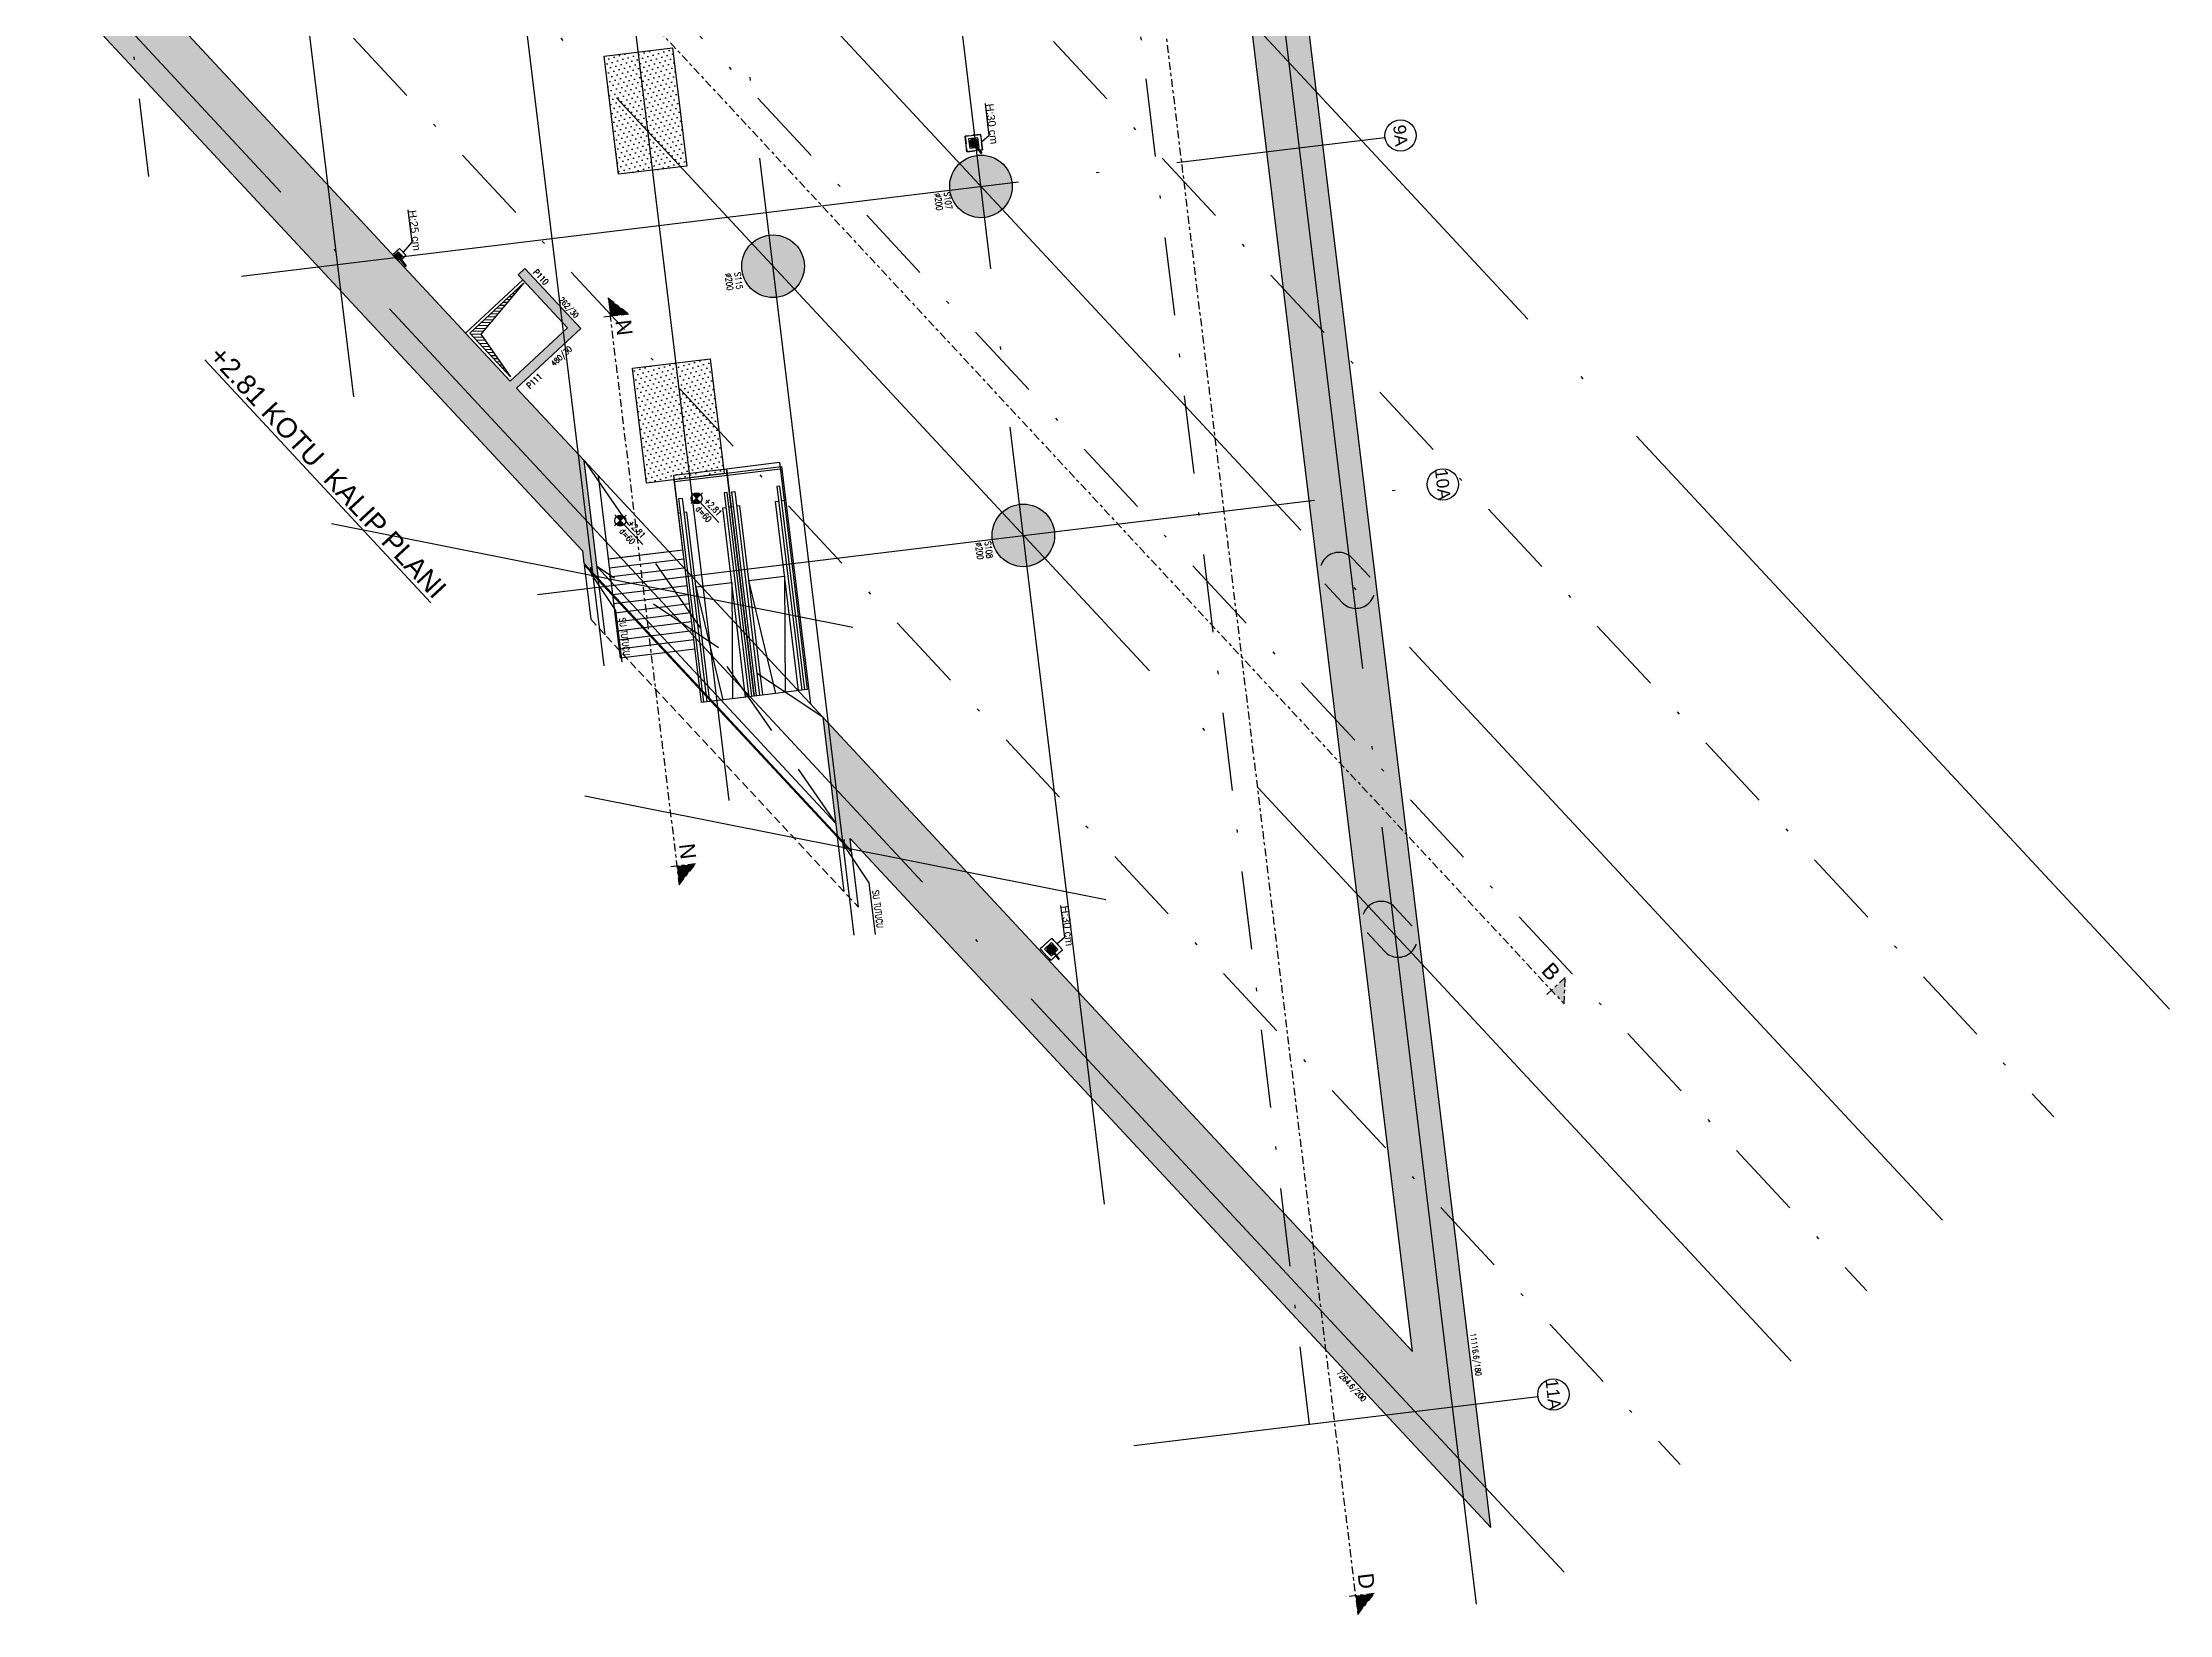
# Model space of a CAD drawing. Header units: millimetres. Extents: x 400408 to 401363, y 4543987 to 4544157.
# Drawn here: x 400444.3 to 400512.2, y 4543986.8 to 4544037 of the extents above; entities that cross this region are included whole.
import ezdxf
from ezdxf.enums import TextEntityAlignment as Align

# ---------------------------------------------------------------- set-up
doc = ezdxf.new("R2010")
doc.units = ezdxf.units.MM
for name, pattern in [('AKS', [3, 2.5, -0.25, 0, -0.25]), ('CENTER', [2, 1.25, -0.25, 0.25, -0.25]), ('CIZGI', [0.4, 0.25, -0.15]), ('CONTINU', [0]), ('DASHDOT2', [0.5, 0.25, -0.125, 0, -0.125]), ('HIDDEN', [0.375, 0.25, -0.125]), ('UUC-ST-KAL-I05-101-U-000$0$ACAD_ISO05W100', [33, 24, -3, 0, -3, 0, -3])]:
    doc.linetypes.add(name, pattern=pattern)
for name, color, linetype in [('aks prota', 2, 'AKS'), ('altlık_PROTA', 8, 'Continuous'), ('boşluk prota', 2, 'Continuous'), ('boşluk taraması prota', 252, 'Continuous'), ('caks prota', 4, 'Continuous'), ('kesik prota', 2, 'CIZGI'), ('kesit tarama prota', 252, 'Continuous'), ('kiriş prota', 6, 'Continuous'), ('kolon prota', 1, 'Continuous'), ('kolon tarama prota', 252, 'Continuous'), ('lkolon prota', 4, 'Continuous'), ('lperde prota', 4, 'Continuous'), ('merdiven prota', 2, 'Continuous'), ('not yazısı prota', 6, 'Continuous'), ('not çizgisi prota', 4, 'Continuous'), ('perde prota', 1, 'Continuous'), ('PRT-AL-TUNEL_EKSENI', 14, 'DASHDOT2'), ('PRT-MI-a_fit_drainage', 10, 'Continuous'), ('skesit prota', 7, 'Continuous'), ('st-s_level (kot)', 6, 'Continuous'), ('st-s_levelmark (kot işareti)', 4, 'Continuous'), ('st_s_ölçü', 4, 'Continuous'), ('taks prota', 7, 'Continuous'), ('temel prota', 6, 'Continuous'), ('tkesit prota', 7, 'Continuous'), ('tkolon prota', 6, 'Continuous'), ('tperde prota', 6, 'Continuous'), ('tplan prota', 7, 'Continuous'), ('UUC-ST-KAL-I05-101-U-000$0$st_s_su tutucu', 2, 'Continuous')]:
    doc.layers.add(name, color=color, linetype=linetype)
doc.styles.add('Arial', font='Arial.ttf')
doc.styles.add('OLCU', font='romanstw.shx')
doc.styles.add('TAKS', font='Arial Unicode.ttf')
doc.styles.add('tkolon', font='romanstw.shx')
doc.styles.add('TSIMPLEX', font='romanstw.shx')
doc.dimstyles.new('1-50', dxfattribs={"dimtxt": 10, "dimasz": 4, "dimexe": 4, "dimexo": 8, "dimgap": 4, "dimtad": 1, "dimdec": 1, "dimrnd": 0.05, "dimzin": 9, "dimdsep": 46, "dimtxsty": 'OLCU', "dimblk1": 'OBLIQUE', "dimblk2": 'OBLIQUE', "dimsah": 1, "dimcen": 2, "dimdle": 4, "dimclrd": 4, "dimclre": 4, "dimclrt": 3, "dimadec": 1, "dimazin": 0, "dimtfac": 1, "dimtdec": 1, "dimtix": 1, "dimtmove": 2, "dimatfit": 3, "dimldrblk": 'OBLIQUE', "dimfxl": 1, "dimtvp": 1, "dimtolj": 1, "dimtzin": 1, "dimarcsym": 0})
pattern_1 = [(312.923994, (399610.2897, 4544334.8982), (0.170302485, 0.049990168), [0, -0.15875])]

# ---------------------------------------------------------------- blocks, each defined once
blk = doc.blocks.new('yürüyen mer 1')
at = {"color": 253}
blk.add_lwpolyline([(-120.1, 35), (-120.1, 205)], dxfattribs=at)
at = {"layer": 'st_s_ölçü', "color": 252, "ltscale": 0.1}
blk.add_line((-830.5, 205), (-830.5, 35), dxfattribs=at)
for points in [[(-120.1, 205), (-851.5, 205), (-851.5, 35), (-120.1, 35)], [(-728.8, 205), (-728.8, 197.5)], [(-120.1, 197.5), (-775.8, 197.5), (-775.8, 187.7), (-120.1, 187.7)], [(-120.1, 177.5), (-728.8, 177.5), (-728.8, 187.7)], [(-120.1, 135), (-488.6, 177.5), (-488.6, 62.5), (-120.1, 105)], [(-120.1, 42.5), (-775.8, 42.5), (-775.8, 52.2), (-120.1, 52.2)], [(-120.1, 62.5), (-728.8, 62.5), (-728.8, 52.2)], [(-728.8, 35), (-728.8, 42.5)]]:
    blk.add_lwpolyline(points, dxfattribs=at)
blk = doc.blocks.new('MEKANİK+2.81')
at = {"layer": 'altlık_PROTA'}
for points in [[(66580, -31215), (66678, -31215), (66656, -31177), (66915, -31028), (66900, -31002), (66641, -31151), (66619, -31113), (66560, -31215)], [(92443, -31862), (92541, -31862), (92519, -31824), (92778, -31674), (92763, -31648), (92504, -31798), (92482, -31760), (92423, -31862)], [(67949, -49906), (68046, -49906), (68024, -49868), (68283, -49718), (68268, -49692), (68009, -49842), (67987, -49803), (67928, -49906)]]:
    blk.add_hatch(color=256, dxfattribs=at).paths.add_polyline_path(points, flags=0)
for p, q in [((65349, -30706), (66384, -30706)), ((66310, -31465), (66310, -30965)), ((66310, -30965), (66810, -30965)), ((66384, -30706), (66560, -30965)), ((66710, -31065), (66410, -31065)), ((66410, -31065), (66410, -31365)), ((66440, -31210), (66420, -31210)), ((66420, -31220), (66440, -31220)), ((66460, -31215), (66560, -31215)), ((66485, -31210), (66465, -31210)), ((66465, -31220), (66485, -31220)), ((66530, -31210), (66510, -31210)), ((66510, -31220), (66530, -31220)), ((66555, -31075), (66555, -31095)), ((66555, -31120), (66555, -31140)), ((66555, -31165), (66555, -31186)), ((66555, -31245), (66555, -31265)), ((66619, -31113), (66560, -31215)), ((66619, -31113), (66560, -31215)), ((66560, -31315), (66560, -31115)), ((66560, -31215), (66678, -31215)), ((66678, -31215), (66560, -31215)), ((66565, -31095), (66565, -31075)), ((66565, -31140), (66565, -31120)), ((66565, -31186), (66565, -31165)), ((66565, -31265), (66565, -31245)), ((66589, -31220), (66610, -31220)), ((66641, -31151), (66619, -31113)), ((66641, -31151), (66619, -31113)), ((66635, -31220), (66655, -31220)), ((66900, -31002), (66641, -31151)), ((66641, -31151), (66900, -31002)), ((66656, -31177), (66915, -31028)), ((66656, -31177), (66915, -31028)), ((66678, -31215), (66656, -31177)), ((66656, -31177), (66678, -31215)), ((66700, -31210), (66680, -31210)), ((66680, -31220), (66700, -31220)), ((66710, -31111), (66710, -31065)), ((66710, -31365), (66710, -31146)), ((66810, -30965), (66810, -31465)), ((66915, -31028), (66900, -31002)), ((66915, -31028), (66900, -31002)), ((66810, -31465), (66310, -31465)), ((66410, -31365), (66710, -31365)), ((66555, -31290), (66555, -31310)), ((66555, -31335), (66555, -31355)), ((66565, -31310), (66565, -31290)), ((66565, -31355), (66565, -31335)), ((91065, -31400), (92100, -31400)), ((92074, -31807), (92478, -31513)), ((92368, -32211), (92074, -31807)), ((92100, -31400), (92276, -31660)), ((92456, -31652), (92213, -31829)), ((92213, -31829), (92390, -32072)), ((92323, -31928), (92307, -31940)), ((92323, -31862), (92423, -31862)), ((92337, -31752), (92348, -31768)), ((92359, -31902), (92343, -31914)), ((92356, -31762), (92345, -31746)), ((92349, -31922), (92365, -31910)), ((92363, -31788), (92375, -31804)), ((92772, -31917), (92368, -32211)), ((92383, -31799), (92371, -31782)), ((92396, -31875), (92380, -31887)), ((92386, -31895), (92402, -31883)), ((92390, -31825), (92401, -31841)), ((92390, -32072), (92632, -31895)), ((92410, -31835), (92398, -31819)), ((92482, -31760), (92423, -31862)), ((92482, -31760), (92423, -31862)), ((92423, -31962), (92423, -31762)), ((92423, -31862), (92541, -31862)), ((92541, -31862), (92423, -31862)), ((92436, -31889), (92448, -31905)), ((92456, -31899), (92444, -31883)), ((92545, -31774), (92456, -31652)), ((92463, -31925), (92475, -31942)), ((92483, -31936), (92471, -31920)), ((92478, -31513), (92772, -31917)), ((92504, -31798), (92482, -31760)), ((92504, -31798), (92482, -31760)), ((92763, -31648), (92504, -31798)), ((92504, -31798), (92763, -31648)), ((92533, -31776), (92517, -31787)), ((92519, -31824), (92778, -31674)), ((92519, -31824), (92778, -31674)), ((92541, -31862), (92519, -31824)), ((92519, -31824), (92541, -31862)), ((92632, -31895), (92562, -31799)), ((92778, -31674), (92763, -31648)), ((92778, -31674), (92763, -31648)), ((92313, -31948), (92329, -31937)), ((92489, -31962), (92501, -31978)), ((92509, -31972), (92497, -31956)), ((66503, -49418), (67538, -49418)), ((67538, -49418), (67818, -49735)), ((67689, -49832), (67932, -49656)), ((67866, -50075), (67689, -49832)), ((68108, -49898), (67866, -50075)), ((67937, -49850), (67872, -49897)), ((67872, -49897), (67919, -49961)), ((67878, -49906), (67928, -49906)), ((67899, -49921), (67895, -49923)), ((67900, -49920), (67899, -49921)), ((67901, -49931), (67905, -49929)), ((67902, -49879), (67905, -49882)), ((67905, -49882), (67906, -49883)), ((67910, -49913), (67905, -49916)), ((67905, -49929), (67906, -49928)), ((67910, -49888), (67913, -49893)), ((67913, -49876), (67911, -49873)), ((67911, -49924), (67915, -49921)), ((67914, -49877), (67913, -49876)), ((67920, -49905), (67915, -49909)), ((67917, -49899), (67920, -49904)), ((67921, -49887), (67918, -49883)), ((67919, -49961), (67984, -49914)), ((67921, -49917), (67926, -49913)), ((67929, -49898), (67925, -49893)), ((67987, -49803), (67928, -49906)), ((67987, -49803), (67928, -49906)), ((67928, -49956), (67928, -49856)), ((67928, -49906), (68046, -49906)), ((68046, -49906), (67928, -49906)), ((67928, -49914), (67931, -49919)), ((67934, -49895), (67930, -49898)), ((67932, -49656), (68108, -49898)), ((67940, -49913), (67936, -49908)), ((67936, -49924), (67939, -49929)), ((67950, -49868), (67937, -49850)), ((67943, -49934), (67943, -49935)), ((67943, -49935), (67946, -49938)), ((67947, -49923), (67944, -49918)), ((67951, -49929), (67951, -49928)), ((67954, -49933), (67951, -49929)), ((67984, -49914), (67978, -49906)), ((68009, -49842), (67987, -49803)), ((68009, -49842), (67987, -49803)), ((68268, -49692), (68009, -49842)), ((68009, -49842), (68268, -49692)), ((68024, -49868), (68283, -49718)), ((68024, -49868), (68283, -49718)), ((68046, -49906), (68024, -49868)), ((68024, -49868), (68046, -49906)), ((68283, -49718), (68268, -49692)), ((68283, -49718), (68268, -49692))]:
    blk.add_line(p, q, dxfattribs=at)
for centre, radius, start, end in [((66560, -31215), 140, 92.04671, 177.95329), ((66560, -31215), 140, 182.04671, 267.95329), ((66560, -31215), 120, 92.38802, 177.61198), ((66560, -31215), 120, 182.38802, 267.61198), ((66560, -31215), 95, 93.01696, 176.98304), ((66560, -31215), 95, 183.01696, 266.98304), ((66560, -31215), 75, 93.82255, 176.17745), ((66560, -31215), 75, 183.82255, 266.17745), ((66560, -31215), 59, 60, 180), ((66560, -31215), 59, 180, 0), ((66560, -31215), 50, 95.73917, 174.26083), ((66560, -31215), 50, 185.73917, 264.26083), ((66560, -31215), 30, 99.59407, 170.40593), ((66560, -31245), 29.5, 90, 270), ((66560, -31215), 30, 189.59407, 260.40593), ((66560, -31186), 29.5, 27.1261, 90), ((66560, -31215), 140, 36.20957, 87.95329), ((66560, -31215), 120, 37.24513, 87.61198), ((66560, -31215), 95, 60.00799, 86.98304), ((66560, -31215), 75, 60.00905, 86.17745), ((66560, -31215), 50, 60.01009, 84.26083), ((66560, -31215), 30, 59.99579, 80.40593), ((66560, -31215), 95, 273.01696, 356.98304), ((66560, -31215), 75, 273.82255, 356.17745), ((66560, -31215), 140, 272.04671, 357.95329), ((66560, -31215), 120, 272.38802, 357.61198), ((66560, -31215), 50, 275.73917, 354.26083), ((66560, -31215), 30, 279.59407, 350.40593), ((66560, -31215), 120, 2.38802, 22.76341), ((66560, -31215), 140, 2.04671, 23.79462), ((92423, -31862), 140, 128.04671, 213.95329), ((92423, -31862), 120, 128.38802, 213.61198), ((92423, -31862), 95, 129.01696, 212.98304), ((92423, -31862), 140, 38.04671, 123.95329), ((92423, -31862), 75, 129.82255, 212.17745), ((92423, -31862), 95, 219.01696, 302.98304), ((92423, -31862), 120, 38.38802, 123.61198), ((92423, -31862), 75, 219.82255, 302.17745), ((92423, -31862), 57.2, 60, 180), ((92423, -31862), 57.2, 180, 0), ((92423, -31862), 95, 60.00004, 122.98304), ((92423, -31862), 50, 131.73917, 210.26083), ((92423, -31862), 75, 60.00196, 122.17745), ((92423, -31862), 50, 221.73917, 300.26083), ((92423, -31862), 30, 135.59407, 206.40593), ((92423, -31891), 28.6, 90, 270), ((92423, -31862), 50, 60.0057, 120.26083), ((92423, -31862), 30, 225.59407, 296.40593), ((92423, -31862), 30, 60.00237, 116.40593), ((92423, -31833), 28.6, 27.1261, 90), ((92423, -31862), 30, 315.59407, 358.08119), ((92423, -31862), 50, 311.73917, 359.99081), ((92423, -31862), 75, 309.82255, 359.99076), ((92423, -31862), 95, 309.01696, 359.99085), ((92423, -31862), 120, 308.38802, 22.78709), ((92423, -31862), 140, 308.04671, 23.81732), ((92423, -31862), 140, 218.04671, 303.95329), ((92423, -31862), 120, 218.38802, 303.61198), ((67928, -49906), 37.3, 133.69667, 208.30333), ((67928, -49906), 33, 59.8226, 180), ((67928, -49906), 33, 180, 0), ((67928, -49906), 32, 134.9893, 207.0107), ((67928, -49906), 37.3, 223.69667, 298.30333), ((67928, -49906), 25.3, 137.38311, 204.61689), ((67928, -49906), 32, 224.9893, 297.0107), ((67928, -49906), 20, 140.47751, 201.52249), ((67928, -49906), 37.3, 60.01161, 118.30333), ((67928, -49906), 25.3, 227.38311, 294.61689), ((67928, -49922), 16.5, 90, 270), ((67928, -49906), 32, 60.00564, 117.0107), ((67928, -49906), 13.3, 148.02431, 193.97569), ((67928, -49906), 20, 230.47751, 291.52249), ((67928, -49906), 25.3, 60.82987, 114.61689), ((67928, -49906), 8, 164.68219, 177.31781), ((67928, -49906), 20, 62.68651, 111.52249), ((67928, -49906), 13.3, 238.02431, 283.97569), ((67928, -49906), 13.3, 60.00721, 103.97569), ((67928, -49906), 8, 254.68219, 267.31781), ((67928, -49889), 16.5, 30, 90), ((67928, -49906), 8, 74.68219, 87.31781), ((67928, -49906), 8, 344.68219, 357.31781), ((67928, -49906), 13.3, 328.02431, 359.99258), ((67928, -49906), 20, 320.47751, 357.1045), ((67928, -49906), 25.3, 317.38311, 357.72338), ((67928, -49906), 32, 314.9893, 358.20214), ((67928, -49906), 37.3, 313.69667, 358.46067)]:
    blk.add_arc(centre, radius, start, end, dxfattribs=at)
at = {"layer": 'altlık_PROTA', "style": 'Arial'}
for s, p in [('H:30 cm', (65372, -30692)), ('H:30 cm', (91088, -31387)), ('H:25 cm', (66527, -49404))]:
    blk.add_text(s, height=250, dxfattribs=at).set_placement(p)
blk = doc.blocks.new('_Oblique')
at = {"layer": 'st_s_ölçü', "lineweight": -2}
blk.add_line((-0.5, -0.5), (0.5, 0.5), dxfattribs=at)
blk = doc.blocks.new('PLAN_KOT')
at = {"layer": 'st-s_levelmark (kot işareti)'}
h = blk.add_hatch(color=256, dxfattribs=at)
h.paths.add_polyline_path([(0, 17.5, 0.414214), (-17.5, 0), (0, 0)])
h.paths.add_polyline_path([(17.5, 0), (0, 0), (0, -17.5, 0.414214)])
for p, q in [((105, 0), (-25, 0)), ((0, 25), (0, -25))]:
    blk.add_line(p, q, dxfattribs=at)
blk.add_circle((0, 0), 17.5, dxfattribs=at)
at = {"layer": 'st-s_level (kot)', "color": 6, "style": 'OLCU', "width": 0.8}
for tag, p in [('KOT', (22.7, 9.8)), ('DÖŞEME_KALINLIĞI', (22.7, -27.6))]:
    blk.add_attdef(tag, p, '', height=20, dxfattribs=at)
blk = doc.blocks.new('YER SUZGECI_20x20')
at = {"color": 2}
blk.add_lwpolyline([(-20, 0), (0, 0), (0, 20), (-20, 20)], close=True, dxfattribs=at)
for points in [[(0, 20), (-20, 0)], [(-20, 20), (0, 0)]]:
    blk.add_lwpolyline(points, dxfattribs=at)
blk.add_circle((-10, 10), 7, dxfattribs=at)

msp = doc.modelspace()

# ---------------------------------------------------------------- hatches: boundary and pattern name
at = {"layer": 'boşluk taraması prota', "ltscale": 2}
h = msp.add_hatch(dxfattribs=at)
h.set_pattern_fill('ANSI31', color=256, scale=0.03, angle=-47.07601, style=0)
h.set_pattern_definition([(357.923994, (399678.52061, 4544261.7916), (0.003450452, 0.095187483), [])])
h.paths.add_polyline_path([(400459.653, 4544029.289), (400458.279, 4544027.648), (400459.218, 4544026.289), (400457.924, 4544027.681)])
at = {"layer": 'kesit tarama prota'}
h = msp.add_hatch(color=256, dxfattribs=at)
h.dxf.hatch_style = 1
h.paths.add_polyline_path([(400463, 4544028.292), (400462.332, 4544028.816), (400462.405, 4544028.22)])
h = msp.add_hatch(color=256, dxfattribs=at)
h.dxf.hatch_style = 1
h.paths.add_polyline_path([(400465.133, 4544010.734), (400464.609, 4544010.066), (400464.537, 4544010.661)])
h = msp.add_hatch(color=256, dxfattribs=at)
h.dxf.hatch_style = 1
h.paths.add_polyline_path([(400492.911, 4544007.105), (400492.88, 4544006.257), (400492.471, 4544006.696)])
h = msp.add_hatch(color=256, dxfattribs=at)
h.dxf.hatch_style = 1
h.paths.add_polyline_path([(400486.81, 4543987.426), (400486.286, 4543986.758), (400486.214, 4543987.354)])
at = {"layer": 'kolon tarama prota'}
h = msp.add_hatch(color=256, dxfattribs=at)
h.dxf.hatch_style = 1
h.paths.add_polyline_path([(400442.735, 4544043.866), (400440.834, 4544059.492), (400431.844, 4544069.158), (400438.87, 4544075.692), (400436.771, 4544092.974), (400475.586, 4544097.688), (400488.037, 4543995.155), (400469.195, 4544015.415), (400469.653, 4544011.64), (400470.116, 4544011.142), (400470.068, 4544011.539), (400490.533, 4543989.535), (400477.132, 4544099.89), (400434.743, 4544094.743), (400436.987, 4544076.262), (400429.442, 4544069.245), (400439.097, 4544058.863), (400441.059, 4544042.73), (400461.517, 4544020.733), (400461.565, 4544020.336), (400462.029, 4544019.838), (400461.57, 4544023.613), (400459.417, 4544025.929), (400461.467, 4544027.835), (400459.683, 4544029.754), (400459.463, 4544029.55), (400461.043, 4544027.851), (400459.212, 4544026.148)])
h = msp.add_hatch(dxfattribs=at)
h.set_pattern_fill('DOTS', color=2, scale=0.1, angle=-47.07601)
h.set_pattern_definition(pattern_1)
h.paths.add_polyline_path([(400464.853, 4544033.022), (400464.395, 4544036.795), (400462.211, 4544036.529), (400462.669, 4544032.757)])
h = msp.add_hatch(color=256, dxfattribs=at)
h.dxf.hatch_style = 1
edge = h.paths.add_edge_path()
edge.add_arc((400474.251, 4544032.371), 1, -47.07601, 312.92399)
h = msp.add_hatch(color=256, dxfattribs=at)
h.dxf.hatch_style = 1
edge = h.paths.add_edge_path()
edge.add_arc((400467.609, 4544029.821), 1, -47.07601, 312.92399)
h = msp.add_hatch(dxfattribs=at)
h.set_pattern_fill('DOTS', color=2, scale=0.1, angle=-47.07601)
h.set_pattern_definition(pattern_1)
h.paths.add_polyline_path([(400466.046, 4544023.198), (400465.601, 4544026.868), (400463.119, 4544026.566), (400463.564, 4544022.897)])
h = msp.add_hatch(color=256, dxfattribs=at)
h.dxf.hatch_style = 1
edge = h.paths.add_edge_path()
edge.add_arc((400475.604, 4544021.225), 1, -47.07601, 312.92399)

# ---------------------------------------------------------------- linework, layer by layer
at = {"layer": 'aks prota', "ltscale": 10}
for p, q in [((400490.074, 4543987.091), (400475.978, 4544103.171)), ((400490.074, 4543987.091), (400475.978, 4544103.171)), ((400478.198, 4543999.861), (400465.802, 4544101.936)), ((400478.198, 4543999.861), (400465.802, 4544101.936)), ((400478.198, 4543999.861), (400465.802, 4544101.936)), ((400466.206, 4544012.755), (400455.528, 4544100.688)), ((400466.206, 4544012.755), (400455.528, 4544100.688)), ((400466.206, 4544012.755), (400455.528, 4544100.688)), ((400470.204, 4544008.457), (400458.953, 4544101.104)), ((400470.204, 4544008.457), (400458.953, 4544101.104)), ((400462.209, 4544017.053), (400452.103, 4544100.272)), ((400462.209, 4544017.053), (400452.103, 4544100.271)), ((400454.214, 4544025.649), (400445.253, 4544099.44)), ((400454.214, 4544025.649), (400445.253, 4544099.44)), ((400454.214, 4544025.649), (400445.253, 4544099.44)), ((400512.214, 4544006.089), (400428.167, 4544096.459)), ((400512.214, 4544006.089), (400428.167, 4544096.459)), ((400504.965, 4543999.347), (400420.917, 4544089.717)), ((400504.965, 4543999.347), (400420.917, 4544089.717)), ((400500.132, 4543994.852), (400416.084, 4544085.222)), ((400492.882, 4543988.11), (400408.835, 4544078.48)), ((400492.882, 4543988.11), (400408.835, 4544078.48)), ((400450.63, 4544029.502), (400487.155, 4544033.938)), ((400450.63, 4544029.502), (400487.155, 4544033.938)), ((400450.63, 4544029.502), (400487.155, 4544033.938)), ((400460.084, 4544019.338), (400488.509, 4544022.79)), ((400460.084, 4544019.338), (400488.509, 4544022.79)), ((400460.084, 4544019.338), (400488.509, 4544022.79)), ((400479.134, 4543992.156), (400492.039, 4543993.723)), ((400479.134, 4543992.156), (400492.039, 4543993.723))]:
    msp.add_line(p, q, dxfattribs=at)
at = {"layer": 'boşluk prota', "ltscale": 0.05}
msp.add_lwpolyline([(400459.653, 4544029.289), (400458.279, 4544027.648), (400459.218, 4544026.289), (400457.924, 4544027.681)], close=True, dxfattribs=at)
at = {"layer": 'caks prota', "ltscale": 0.05}
for centre in [(400487.652, 4544033.997), (400487.652, 4544033.997), (400487.652, 4544033.997), (400489.005, 4544022.853), (400489.005, 4544022.853), (400489.005, 4544022.853), (400492.535, 4543993.786), (400492.535, 4543993.786)]:
    msp.add_circle(centre, 0.5, dxfattribs=at)
at = {"layer": 'kesik prota', "ltscale": 10}
for points in [[(400461.57, 4544023.613), (400469.605, 4544012.037)], [(400469.195, 4544015.415), (400461.981, 4544020.235)]]:
    msp.add_lwpolyline(points, dxfattribs=at)
at = {"layer": 'kiriş prota'}
msp.add_lwpolyline([(400459.613, 4544029.388), (400461.043, 4544027.851), (400459.212, 4544026.148), (400457.782, 4544027.686)], close=True, dxfattribs=at)
for points in [[(400461.57, 4544023.613), (400469.195, 4544015.415)], [(400462.023, 4544023.127), (400462.729, 4544017.306)], [(400462.37, 4544020.476), (400464.727, 4544020.762), (400464.455, 4544023.005), (400467.883, 4544023.422), (400468.804, 4544015.835)], [(400461.981, 4544020.235), (400469.605, 4544012.037)], [(400469.653, 4544011.64), (400462.029, 4544019.838)]]:
    msp.add_lwpolyline(points, dxfattribs=at)
at = {"layer": 'kolon prota', "color": 5, "linetype": 'HIDDEN', "ltscale": 5}
for points in [[(400486.122, 4544020.488, 1), (400485.243, 4544019.671), (400485.788, 4544019.085, 1), (400486.667, 4544019.902)], [(400487.473, 4544009.344, 1), (400486.594, 4544008.527), (400487.139, 4544007.941, 1), (400488.018, 4544008.758)]]:
    msp.add_lwpolyline(points, format="xyb", close=True, dxfattribs=at)
at = {"layer": 'kolon prota', "color": 1}
for centre in [(400474.251, 4544032.371), (400467.609, 4544029.821), (400475.604, 4544021.225)]:
    msp.add_circle(centre, 1, dxfattribs=at)
at = {"layer": 'kolon tarama prota'}
for points in [[(400462.247, 4544018.046), (400462.035, 4544019.788), (400461.571, 4544020.286), (400461.783, 4544018.544)], [(400462.035, 4544019.788), (400469.659, 4544011.591)], [(400470.334, 4544009.35), (400470.122, 4544011.092), (400469.659, 4544011.591), (400469.871, 4544009.848)]]:
    msp.add_lwpolyline(points, dxfattribs=at)
at = {"layer": 'kolon tarama prota', "linetype": 'HIDDEN'}
msp.add_lwpolyline([(400461.783, 4544018.544), (400470.334, 4544009.35)], dxfattribs=at)
at = {"layer": 'merdiven prota', "linetype": 'HIDDEN', "ltscale": 10}
for p, q in [((400464.761, 4544020.182), (400462.379, 4544019.892)), ((400464.832, 4544019.898), (400462.45, 4544019.609)), ((400464.867, 4544019.61), (400462.485, 4544019.321)), ((400464.902, 4544019.322), (400462.52, 4544019.033)), ((400464.937, 4544019.035), (400462.555, 4544018.745)), ((400464.972, 4544018.747), (400462.59, 4544018.457)), ((400465.007, 4544018.459), (400462.625, 4544018.169)), ((400465.042, 4544018.171), (400462.659, 4544017.882)), ((400465.077, 4544017.883), (400462.694, 4544017.594)), ((400465.112, 4544017.595), (400462.729, 4544017.306))]:
    msp.add_line(p, q, dxfattribs=at)
for points in [[(400464.455, 4544023.006), (400464.437, 4544023.149), (400466.125, 4544023.354), (400466.142, 4544023.211)], [(400466.142, 4544023.211), (400466.125, 4544023.354), (400467.813, 4544023.559), (400467.83, 4544023.416)], [(400462.345, 4544020.473), (400464.727, 4544020.762)], [(400462.38, 4544020.185), (400464.762, 4544020.474)]]:
    msp.add_lwpolyline(points, dxfattribs=at)
at = {"layer": 'perde prota'}
msp.add_line((400461.57, 4544023.613), (400459.417, 4544025.929), dxfattribs=at)
for points in [[(400469.195, 4544015.415), (400469.653, 4544011.64), (400470.116, 4544011.142), (400470.068, 4544011.539), (400490.533, 4543989.535), (400477.132, 4544099.89), (400434.743, 4544094.743), (400436.987, 4544076.262), (400429.442, 4544069.245), (400439.097, 4544058.863), (400441.059, 4544042.73), (400461.517, 4544020.733), (400461.565, 4544020.336), (400462.029, 4544019.838), (400461.57, 4544023.613)], [(400469.195, 4544015.415), (400488.037, 4543995.155), (400475.586, 4544097.688), (400436.771, 4544092.974), (400438.87, 4544075.692), (400431.844, 4544069.158), (400440.834, 4544059.492), (400442.735, 4544043.866), (400459.212, 4544026.148)], [(400459.212, 4544026.148), (400461.043, 4544027.851), (400459.463, 4544029.55), (400459.683, 4544029.754), (400461.467, 4544027.835), (400459.417, 4544025.929)]]:
    msp.add_lwpolyline(points, dxfattribs=at)
at = {"layer": 'PRT-AL-TUNEL_EKSENI', "ltscale": 10}
for p, q in [((400484.744, 4543992.822), (400471.411, 4544102.617)), ((400447.668, 4544032.687), (400439.645, 4544098.759)), ((400424.469, 4544093.02), (400508.516, 4544002.65)), ((400418.501, 4544087.469), (400502.548, 4543997.099)), ((400412.533, 4544081.919), (400496.58, 4543991.549))]:
    msp.add_line(p, q, dxfattribs=at)
at = {"layer": 'PRT-MI-a_fit_drainage', "color": 2, "linetype": 'CIZGI'}
for points in [[(400474.3, 4544033.538), (400474.24, 4544034.034), (400473.743, 4544033.974), (400473.804, 4544033.478)], [(400455.677, 4544030.39), (400455.457, 4544030.186), (400455.661, 4544029.966), (400455.881, 4544030.171)], [(400476.851, 4544007.991), (400476.51, 4544008.357), (400476.144, 4544008.016), (400476.485, 4544007.65)]]:
    msp.add_lwpolyline(points, close=True, dxfattribs=at)
at = {"layer": 'skesit prota', "linetype": 'CENTER', "ltscale": 0.2}
for p, q in [((400462.332, 4544028.816), (400463, 4544028.292)), ((400463, 4544028.292), (400462.107, 4544028.184)), ((400465.133, 4544010.734), (400464.239, 4544010.625)), ((400464.609, 4544010.066), (400465.133, 4544010.734)), ((400492.911, 4544007.105), (400492.252, 4544006.492)), ((400492.88, 4544006.257), (400492.911, 4544007.105)), ((400486.81, 4543987.426), (400485.916, 4543987.317)), ((400486.286, 4543986.758), (400486.81, 4543987.426))]:
    msp.add_line(p, q, dxfattribs=at)
for points in [[(400471.977, 4544104.59), (400486.286, 4543986.758)], [(400427.999, 4544076.019), (400492.88, 4544006.257)], [(400462.394, 4544028.307), (400464.609, 4544010.066)]]:
    msp.add_lwpolyline(points, dxfattribs=at)
at = {"layer": 'temel prota'}
for points in [[(400464.395, 4544036.795), (400464.853, 4544033.022), (400462.669, 4544032.757), (400462.211, 4544036.529)], [(400465.601, 4544026.868), (400466.046, 4544023.198), (400463.564, 4544022.897), (400463.119, 4544026.566)]]:
    msp.add_lwpolyline(points, close=True, dxfattribs=at)
at = {"layer": 'UUC-ST-KAL-I05-101-U-000$0$st_s_su tutucu', "linetype": 'UUC-ST-KAL-I05-101-U-000$0$ACAD_ISO05W100', "ltscale": 0.05}
for points in [[(400461.782, 4544020.041, -0.57735), (400461.779, 4544020.042), (400461.775, 4544020.077, -0.57735), (400461.777, 4544020.079), (400461.799, 4544020.07, 0.57735), (400461.802, 4544020.071), (400461.796, 4544020.117), (400461.802, 4544020.118), (400461.801, 4544020.122), (400461.796, 4544020.121), (400461.792, 4544020.153), (400461.797, 4544020.154), (400461.797, 4544020.158), (400461.791, 4544020.158), (400461.789, 4544020.178), (400461.8, 4544020.188), (400461.8, 4544020.193), (400461.769, 4544020.19), (400461.769, 4544020.184), (400461.783, 4544020.177), (400461.786, 4544020.157), (400461.78, 4544020.156), (400461.781, 4544020.152), (400461.786, 4544020.153), (400461.79, 4544020.12), (400461.785, 4544020.12), (400461.785, 4544020.116), (400461.791, 4544020.116), (400461.795, 4544020.079, -0.57735), (400461.793, 4544020.077), (400461.772, 4544020.086, 0.57735), (400461.77, 4544020.084), (400461.776, 4544020.034, 0.57735), (400461.779, 4544020.033), (400461.797, 4544020.047, -0.57735), (400461.799, 4544020.046), (400461.804, 4544020.008), (400461.798, 4544020.007), (400461.799, 4544020.003), (400461.804, 4544020.004), (400461.808, 4544019.972), (400461.803, 4544019.971), (400461.803, 4544019.967), (400461.809, 4544019.967), (400461.811, 4544019.947), (400461.8, 4544019.937), (400461.8, 4544019.932), (400461.831, 4544019.935), (400461.831, 4544019.94), (400461.817, 4544019.948), (400461.814, 4544019.968), (400461.82, 4544019.969), (400461.819, 4544019.973), (400461.814, 4544019.972), (400461.81, 4544020.005), (400461.815, 4544020.005), (400461.815, 4544020.009), (400461.809, 4544020.009), (400461.804, 4544020.054, 0.57735), (400461.801, 4544020.055)], [(400469.87, 4544011.345, -0.57735), (400469.867, 4544011.346), (400469.863, 4544011.381, -0.57735), (400469.865, 4544011.383), (400469.887, 4544011.374, 0.57735), (400469.889, 4544011.375), (400469.884, 4544011.421), (400469.889, 4544011.422), (400469.889, 4544011.426), (400469.883, 4544011.425), (400469.879, 4544011.458), (400469.885, 4544011.458), (400469.884, 4544011.462), (400469.879, 4544011.462), (400469.876, 4544011.482), (400469.888, 4544011.492), (400469.887, 4544011.497), (400469.856, 4544011.494), (400469.857, 4544011.489), (400469.871, 4544011.482), (400469.873, 4544011.461), (400469.868, 4544011.46), (400469.868, 4544011.456), (400469.874, 4544011.457), (400469.878, 4544011.424), (400469.872, 4544011.424), (400469.873, 4544011.42), (400469.878, 4544011.42), (400469.883, 4544011.383, -0.57735), (400469.881, 4544011.381), (400469.86, 4544011.39, 0.57735), (400469.857, 4544011.388), (400469.863, 4544011.338, 0.57735), (400469.866, 4544011.337), (400469.884, 4544011.351, -0.57735), (400469.887, 4544011.35), (400469.892, 4544011.312), (400469.886, 4544011.311), (400469.886, 4544011.307), (400469.892, 4544011.308), (400469.896, 4544011.276), (400469.89, 4544011.275), (400469.891, 4544011.271), (400469.896, 4544011.271), (400469.899, 4544011.251), (400469.887, 4544011.241), (400469.888, 4544011.236), (400469.919, 4544011.239), (400469.918, 4544011.245), (400469.904, 4544011.252), (400469.902, 4544011.272), (400469.907, 4544011.273), (400469.907, 4544011.277), (400469.901, 4544011.276), (400469.897, 4544011.309), (400469.903, 4544011.309), (400469.903, 4544011.313), (400469.897, 4544011.313), (400469.891, 4544011.358, 0.57735), (400469.888, 4544011.359)]]:
    msp.add_lwpolyline(points, format="xyb", close=True, dxfattribs=at)

# ---------------------------------------------------------------- block references
at = {"xscale": 0.001, "yscale": 0.001, "zscale": 0.001, "rotation": 276.9239939574845}
msp.add_blockref('MEKANİK+2.81', (400496.985, 4544103.593), dxfattribs=at)
at = {"layer": 'kolon tarama prota', "xscale": -0.01, "yscale": 0.01, "zscale": 0.01, "rotation": 96.92399395748266}
for p in [(400467.499, 4544014.943), (400469.187, 4544015.148)]:
    msp.add_blockref('yürüyen mer 1', p, dxfattribs=at)
at = {"layer": 'PRT-MI-a_fit_drainage', "color": 2, "xscale": 0.01, "yscale": 0.01, "zscale": 0.01}
for p, rotation in [((400474.109, 4544033.867), 96.9239939575301), ((400455.491, 4544030.149), 222.9239939575287), ((400476.502, 4544008.145), 132.9239939575354)]:
    msp.add_blockref('YER SUZGECI_20x20', p, dxfattribs=dict(at, rotation=rotation))
at = {"layer": 'st-s_level (kot)', "linetype": 'CONTINU', "ltscale": 0.1, "xscale": 0.01, "yscale": 0.01, "zscale": 0.01, "rotation": 312.9239939575232}
for p in [(400465.167, 4544022.408), (400462.73, 4544021.698)]:
    msp.add_blockref('PLAN_KOT', p, dxfattribs=at).add_auto_attribs({'KOT': '+2.81', 'DÖŞEME_KALINLIĞI': 'd=60'})

# ---------------------------------------------------------------- texts
at = {"layer": 'lkolon prota', "style": 'tkolon', "width": 0.8}
for p in [(400472.766, 4544032.14), (400466.075, 4544029.584), (400474.07, 4544020.988)]:
    msp.add_text('%%C200', height=0.2, rotation=276.92399, dxfattribs=at).set_placement(p)
at = {"layer": 'lperde prota', "style": 'tkolon', "width": 0.8}
for s, rotation, p in [('262/30', 312.56351, (400460.817, 4544028.797)), ('480/30', 42.56351, (400460.554, 4544026.681)), ('11116.6/180', 277.39329, (400489.97, 4543995.748)), ('7264.6/200', 312.56351, (400485.662, 4543994.523))]:
    msp.add_text(s, height=0.18, rotation=rotation, dxfattribs=at).set_placement(p, align=Align.MIDDLE_LEFT)
at = {"layer": 'not yazısı prota', "ltscale": 0.05, "style": 'TSIMPLEX', "width": 0.8}
for p in [(400462.693, 4544018.578), (400470.781, 4544009.879)]:
    msp.add_text('SU TUTUCU', height=0.2, rotation=276.92399, dxfattribs=at).set_placement(p)
at = {"layer": 'taks prota', "style": 'TAKS'}
for s, p in [('9A', (400487.652, 4544033.997)), ('9A', (400487.652, 4544033.997)), ('9A', (400487.652, 4544033.997)), ('10A', (400489.005, 4544022.853)), ('10A', (400489.005, 4544022.853)), ('10A', (400489.005, 4544022.853)), ('11A', (400492.535, 4543993.786)), ('11A', (400492.535, 4543993.786))]:
    msp.add_text(s, height=0.4, rotation=276.42916, dxfattribs=at).set_placement(p, align=Align.MIDDLE_CENTER)
at = {"layer": 'tkesit prota', "style": 'Arial'}
for s, rotation, p in [('N', 276.92399, (400462.573, 4544028.081)), ('N', 276.92399, (400464.604, 4544011.354)), ('B', 312.92399, (400492.118, 4544007.296)), ('D', 276.92399, (400486.281, 4543988.047))]:
    msp.add_text(s, height=0.5, rotation=rotation, dxfattribs=at).set_placement(p)
at = {"layer": 'tkolon prota', "style": 'tkolon', "width": 0.8}
for s, p in [('S107', (400473.064, 4544032.177)), ('S115', (400466.373, 4544029.62)), ('S108', (400474.368, 4544021.024))]:
    msp.add_text(s, height=0.2, rotation=276.92399, dxfattribs=at).set_placement(p)
at = {"layer": 'tperde prota', "style": 'tkolon', "width": 0.8}
for s, rotation, p in [('P110', 313.39329, (400460.002, 4544029.674)), ('P111', 43.39329, (400459.781, 4544025.963))]:
    msp.add_text(s, height=0.2, rotation=rotation, dxfattribs=at).set_placement(p, align=Align.MIDDLE_LEFT)
at = {"layer": 'tplan prota', "style": 'Arial'}
msp.add_text('%%U+2.81 KOTU  KALIP PLANI', height=0.625, rotation=312.92399, dxfattribs=at).set_placement((400453.39, 4544023.248), align=Align.MIDDLE)

# ---------------------------------------------------------------- leaders
at = {"layer": 'not çizgisi prota'}
for points in [[(400461.831, 4544019.938), (400462.578, 4544018.82), (400462.778, 4544017.177)], [(400469.919, 4544011.24), (400470.666, 4544010.122), (400470.866, 4544008.479)]]:
    msp.add_leader(points, dimstyle='1-50', override={"dimasz": 12, "dimgap": 4, "dimtad": 0}, dxfattribs=at)

doc.saveas('drawing.dxf')
